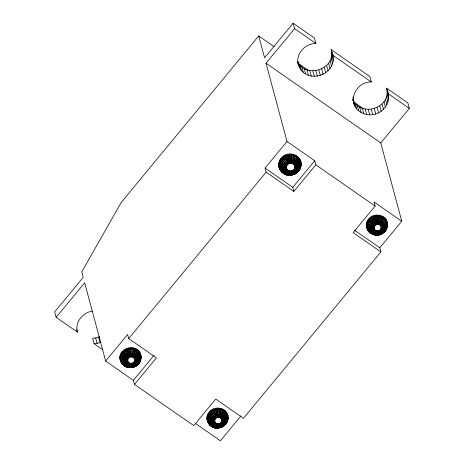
<?xml version="1.0" encoding="UTF-8"?>
<svg xmlns="http://www.w3.org/2000/svg" width="464" height="464" viewBox="0 0 464 464"><rect width="100%" height="100%" fill="white"/><g stroke="black" fill="none" stroke-linecap="round" stroke-linejoin="round"><path stroke-width="0.7" d="M297.656 61.213C305.237 79.559 336.8 68.834 331.087 49.584L369.889 76.548L371.351 82.006C355.244 81.194 345.738 104.087 361.137 112.485C376.959 121.15 394.928 104.626 386.518 88.108L407.862 102.938L409.323 108.39L380.782 142.953L401.754 221.224L379.796 247.805L380.892 251.894L243.455 418.308L215.737 399.046L193.778 425.633L134.467 384.412L133.371 380.323L105.659 361.062L84.68 282.791L56.138 317.347L77.482 332.178C74.565 322.3 82.905 312.15 92.719 311.089M297.633 61.973C303.375 88.595 343.128 74.153 331.087 49.584M353.342 101.169L352.797 99.122C360.18 118.14 392.051 107.973 386.518 88.108M127.936 361.468C125.761 362.187 122.931 363.347 120.855 361.85C114.306 347.408 140.737 341.231 141.114 357.181L140.024 361.224L137.837 361.566L134.577 361.027C133.417 365.046 126.388 363.445 127.867 359.229C129.027 355.215 136.056 356.816 134.577 361.027M214.965 421.944C207.089 426.781 204.52 417.322 209.206 412.102C214.53 404.794 228.41 407.995 228.143 417.658L227.841 419.787L226.85 420.488L221.751 420.947C221.27 425.088 214.095 424.612 214.751 420.268C215.232 416.121 222.407 416.602 221.751 420.947M286.74 168.716C277.379 174.273 276.486 161.136 282.419 156.907C289.374 149.872 303.555 156.327 300.834 166.379L299.071 167.33L294.744 167.533C294.182 172.422 285.714 171.86 286.491 166.733C287.059 161.843 295.522 162.412 294.744 167.533M301.124 163.664C301.426 168.333 298.381 172.828 294.043 174.499L292.152 170.671M374.361 228.949C366.485 233.786 363.915 224.327 368.602 219.107C373.926 211.799 387.805 215.006 387.539 224.663L387.237 226.792L386.245 227.493L381.147 227.952C380.666 232.099 373.491 231.617 374.146 227.273C374.628 223.126 381.802 223.607 381.147 227.952M131.735 356.862L132.228 352.025L132.037 347.606M218.764 417.339L219.257 412.502L219.066 408.082M291.224 163.282L291.717 158.45L291.525 154.025M378.16 224.344L378.694 218.37L378.462 215.087M130.709 363.393C131.358 371.919 121.864 365.441 120.628 361.421L120.855 361.85M217.738 423.87L216.479 428.162L214.559 427.901L212.477 426.735M290.012 170.984C290.638 179.765 280.627 172.707 279.438 168.664M377.133 230.875C376.704 231.988 376.867 235.039 375.509 235.057L379.158 234.813L382.545 233.433L382.475 233.038M133.075 362.848L135.923 366.195L137.501 365.127L134.415 366.954L131.028 367.761L131.324 363.405M223.08 426.033L223.109 426.642L221.444 427.431L219.553 423.603M291.456 170.891L292.326 175.038L288.393 175.16C290.771 176.5 299.86 171.802 294.692 174.029M382.545 233.433L379.216 234.987L377.336 235.08M133.992 362.053L137.385 363.892L138.724 363.88L140.986 358.417C140.772 361.642 138.678 364.588 135.923 366.195M221.606 421.503L224.866 422.043L227.053 421.701C230.179 413.598 219.356 407.05 212.819 411.812C205.239 415.628 207.942 428.005 216.479 428.162M220.104 423.325L222.952 426.671L226.386 423.162L228.015 418.893L227.053 421.701M294.576 168.194L297.83 168.734L300.022 168.391C303.294 145.116 265.895 160.295 285.36 174.365L286.856 173.205L288.637 170.619M300.022 168.391L301.008 165.486L300.834 166.379M381.002 228.514L384.262 229.048L386.448 228.706C388.977 205.21 352.553 223.59 374.233 234.871L375.318 233.56L376.53 230.77M386.448 228.706L387.411 225.898C387.138 229.692 384.354 233.085 380.84 234.436L378.949 230.608M133.319 367.146L134.485 366.775L132.791 367.5L131.933 363.312M292.326 175.038L292.152 174.528M375.683 235.219L379.227 234.946L378.357 230.794M218.155 428.185L216.114 428.046L218.155 428.185L218.353 423.881M132.339 356.973L133.783 351.161L133.835 347.93M291.931 163.409L293.196 158.717L293.434 154.373M219.368 417.449L220.812 411.638L220.864 408.407M378.763 224.454L380.022 219.756L380.26 215.412M140.882 355.006C140.621 357.831 136.938 358.608 134.688 359.327M227.911 415.483C227.65 418.313 223.967 419.085 221.717 419.81M387.307 222.488C387.046 225.318 383.363 226.09 381.112 226.815M297.354 171.906L297.088 172.637L296.235 172.306L293.387 169.917M383.96 231.959L383.699 232.69L382.841 232.365L379.993 229.97M130.106 363.283L128.505 366.705L127.809 367.389L127.148 366.873M289.304 170.856L287.697 174.278L287.007 174.963L286.503 174.824L288.753 175.276M217.135 423.76L215.534 427.182L214.838 427.866L214.333 427.727L215.522 427.941M225.875 424.073L226.855 422.182L225.753 424.357L222.952 426.671M227.841 419.787L228.126 417.177L228.143 417.658M387.237 226.792L387.521 224.182L387.539 224.663M300.295 167.835L298.323 171.378L296.56 170.967L293.886 169.406M227.586 420.581L226.728 422.942L225.458 424.502L223.694 424.09L221.021 422.53M140.401 360.928L140.557 360.105M300.399 168.096L300.556 167.272M227.43 421.405L227.609 421.028M386.825 228.41L386.982 227.586L384.853 231.507L383.09 231.095L380.416 229.535M139.826 361.705L139.357 362.686L138.162 362.773L134.334 361.566M299.06 170.01L299.779 168.971L299.651 169.731L298.114 170.033L294.286 168.826M226.884 422.611L226.386 423.162L225.191 423.249L221.363 422.043M132.901 357.176L135.215 351.677L135.534 348.545M292.598 163.653L294.588 159.216L295.232 155.022M219.93 417.652L222.244 412.154L222.563 409.022M379.326 224.657L381.64 219.159L381.959 216.027M129.543 363.08L127.762 365.667L126.266 366.833L123.905 365.377M216.572 423.557L214.24 426.718L212.93 427.309L209.798 425.134L207.657 421.898M375.968 230.562L374.187 233.148L372.691 234.314L370.33 232.858M138.429 364.025C144.327 357.674 136.787 347.484 128.911 350.065C120.756 351.19 118.204 363.602 126.266 366.833M139.855 362.135L137.274 365.209L133.568 362.488M299.808 169.401L297.088 172.637M384.401 231.513C394.562 209.786 354.722 218.962 373.131 234.111M133.417 357.471C135.14 355.128 137.211 352.478 137.077 349.427M293.207 164.001C294.924 161.658 297.001 159.001 296.867 155.956M220.446 417.948C222.163 415.611 224.24 412.954 224.106 409.903M379.842 224.953L382.945 219.907L383.502 216.908M274.183 46.684L258.726 35.943L121.284 202.35L81.763 271.881L83.218 277.339L54.677 311.895L56.138 317.347M298.549 65.383C294.791 54.514 304.976 43.239 315.914 43.483L314.453 38.031L293.115 23.2L264.573 57.756L258.726 35.943M380.892 251.894L353.174 232.638L375.132 206.051L315.822 164.836L314.725 160.747L287.007 141.485L266.034 63.214L294.576 28.652L293.115 23.2M105.659 361.062L127.612 334.48L128.708 338.569L156.426 357.831L134.467 384.412M315.822 164.836L293.863 191.417L266.15 172.161L265.054 168.067L287.007 141.485M128.708 338.569L266.15 172.161M133.371 380.323L153.955 355.401M293.863 191.417L292.767 187.328L314.725 160.747M240.984 415.877L220.4 440.8L195.634 423.591M288.028 170.271L285.737 172.562L283.858 173.507L281.48 171.668L283.997 173.484M129.027 362.784L126.736 365.081L124.857 366.026L122.769 364.658L121.458 362.918L123.633 365.006L125.837 364.333L128.58 362.413M375.451 230.272L372.459 233.05L370.846 233.473L369.193 232.139L367.053 228.903M216.056 423.267L213.765 425.558L211.886 426.503L209.589 424.728L211.451 426.468M383.699 232.69L386.28 229.622L385.781 230.167L384.586 230.254L380.758 229.048M293.735 164.442C295.736 162.475 298.311 160.161 298.294 157.145M133.864 357.843C135.865 355.882 138.44 353.568 138.423 350.552M380.289 225.33L384.082 220.852L384.847 218.034M220.893 418.319C222.894 416.359 225.469 414.045 225.452 411.029M287.5 169.83L283.191 172.353L282.054 172.324L280.703 170.723M375.005 229.895C373.416 231.02 371.252 233.206 369.193 232.139L367.882 230.399L369.553 232.394M215.609 422.89L211.294 425.413L210.157 425.384L208.487 423.394L208.707 423.812C210.789 425.105 213.347 423.406 215.238 422.443M296.368 173.066L297.407 172.306M384.018 232.36L382.348 233.676L379.5 230.33M223.149 426.428L224.622 425.355L224.303 425.685L223.445 425.36L220.597 422.965M294.17 164.964C296.351 163.409 299.373 161.53 299.46 158.56M134.235 358.289C136.416 356.735 139.438 354.856 139.525 351.886M380.66 225.771L385.01 221.978L385.949 219.368M221.264 418.766C223.445 417.211 226.467 415.332 226.554 412.363M287.065 169.302C285.169 170.265 282.617 171.964 280.534 170.671L280.314 170.253M128.209 361.966L125.1 363.44L122.073 363.631C113.808 350.053 139.699 341.951 140.917 357.663L139.13 358.956L134.757 359.896M374.634 229.448L370.591 231.176L368.497 231.113C360.232 217.535 386.123 209.432 387.341 225.144L384.615 226.78L381.182 227.377M290.441 175.357L290.737 170.996M377.452 235.242L377.748 230.886M135.03 366.502L136.12 365.951M218.55 427.988L222.604 426.7M298.323 171.378L298.7 170.532M384.853 231.507L385.23 230.66C382.249 234.859 376.397 236.072 371.873 233.74L372.325 234.32M294.495 165.555C296.763 164.418 300.156 163.055 300.336 160.15M380.932 226.27C383.2 225.139 386.599 223.77 386.779 220.864M134.508 358.788C136.776 357.657 140.174 356.288 140.354 353.382M221.537 419.265C223.805 418.134 227.203 416.765 227.383 413.859M102.933 349.862L94.111 343.737L92.649 338.279L95.688 337.989L99.766 336.736M221.514 427.251L218.057 428.237M294.704 166.193C296.954 165.474 300.637 164.697 300.898 161.866M94.111 343.737L100.108 342.681L98.646 337.224M286.532 168.078C284.113 168.432 280.505 169.314 278.876 166.947M374.181 228.41C371.763 228.764 368.155 229.645 366.525 227.279M127.757 360.928C125.344 361.282 121.73 362.164 120.101 359.797M214.786 421.405C212.367 421.759 208.759 422.64 207.13 420.274M295.806 173.658L292.801 170.34M290.969 175.096L294.043 174.499M130.912 367.598L132.791 367.5M374.233 234.871L370.521 233.253M294.785 166.86L299.158 165.921L300.95 164.627C299.651 147.935 272.148 156.542 280.929 170.967M221.786 420.372L226.159 419.433L227.946 418.139C226.728 402.427 200.837 410.53 209.102 424.108M286.45 167.411C283.846 167.388 280.239 167.62 278.649 165.149M374.112 227.847C371.507 227.824 367.906 228.056 366.311 225.585M127.687 360.36C125.083 360.342 121.481 360.574 119.886 358.104M214.716 420.836C212.112 420.819 208.51 421.051 206.915 418.58M285.36 174.365L282.907 172.857M131.126 367.708L129.259 367.737L128.946 367.198M134.722 360.47C137.286 360.76 142.187 360.69 141.097 356.7L141.114 357.181M286.491 166.733C283.794 166.286 280.297 165.897 278.765 163.328M374.146 227.273C371.449 226.826 367.952 226.438 366.421 223.868M127.722 359.791C125.025 359.339 121.527 358.956 119.996 356.387M214.751 420.268L209.131 418.772L207.025 416.863M134.49 366.966L132.524 363.126M374.918 234.946L373.729 234.732L375.875 235.167M129.45 367.685L125.628 366.641L125.448 366.258M127.304 367.25L129.085 367.569M286.659 166.071L281.259 163.717L279.218 161.542M374.291 226.71C371.589 225.806 368.306 224.843 366.85 222.181M127.867 359.229L122.467 356.874L120.425 354.699M214.896 419.705C212.193 418.801 208.91 417.838 207.454 415.176M286.34 174.441L284.542 173.791L287.007 174.963M286.949 165.439L282.779 162.957L279.995 159.842M374.535 226.177L370.365 223.694L367.581 220.58M128.11 358.695L123.082 355.523L121.162 353.098M215.139 419.172L210.969 416.689L208.185 413.575M210.934 425.853L211.961 426.439M294.576 28.652L315.914 43.483M332.549 55.042L371.351 82.006M387.979 93.56L409.323 108.39M299.152 64.032L308.073 70.232M353.852 102.045L363.364 108.651M266.034 63.214L380.782 142.953M401.754 221.224L374.036 201.962L375.132 206.051M265.054 168.067L292.767 187.328M354.438 230.185L379.796 247.805M374.877 225.684L370.365 221.757L368.602 219.107M287.349 164.865L283.614 161.75L281.074 158.282M215.482 418.679L211.746 415.564L209.206 412.102M128.453 358.202L123.946 354.276L122.177 351.625M368.984 231.733L369.883 232.481M375.301 225.255L372.111 221.583L369.872 217.807M287.848 164.355L284.658 160.683L282.419 156.907M215.905 418.25L212.042 413.662L210.476 410.802M128.876 357.773L125.013 353.185L123.447 350.326M375.794 224.889L371.357 216.729M288.434 163.925L283.991 155.765M216.398 417.884L211.961 409.724M129.369 357.408L124.932 349.241M376.345 224.617L373.01 215.893M289.084 163.601L285.749 154.877M216.949 417.606L213.614 408.888M129.92 357.129L126.585 348.412M379.216 234.987L379.053 234.436M387.33 222.987C384.372 209.647 361.856 216.688 367.279 229.332M279.664 169.099C273.801 154.35 300.092 148.202 301.142 164.146M227.934 415.982C224.976 402.642 202.461 409.683 207.884 422.327M140.905 355.505C138.202 343.157 117.467 348.006 120.333 360.244M219.658 427.431L219.82 427.982L218.962 423.789M387.034 90.869L388.496 96.321M387.034 93.687L388.496 99.145M386.506 96.489L387.968 101.941M385.48 99.186L386.941 104.638M383.972 101.697L385.433 107.149M382.034 103.948L383.496 109.405M379.726 105.879L381.188 111.331M377.11 107.422L378.572 112.88M374.268 108.541L375.73 113.993M371.281 109.197L372.743 114.649M368.236 109.371L369.698 114.823M365.232 109.063L366.693 114.515M362.349 108.274L363.811 113.726M359.675 107.033L361.137 112.485M357.292 105.374L358.753 110.832M355.267 103.35L356.729 108.808M352.855 96.993L353.22 98.356M353.661 101.019L355.122 106.476M352.884 99.812L353.98 103.901M331.603 52.345L333.065 57.803M331.598 55.17L333.059 60.622M331.076 57.971L332.537 63.423M330.043 60.662L331.505 66.12M328.541 63.174L330.003 68.631M326.604 65.43L328.065 70.882M324.29 67.355L325.751 72.813M321.674 68.904L323.135 74.356M318.832 70.018L320.293 75.475M315.845 70.673L317.306 76.131M312.806 70.853L314.267 76.305M309.801 70.54L311.263 75.997M306.919 69.751L308.38 75.209M304.245 68.515L305.706 73.967M301.861 66.857L303.323 72.309M299.831 64.832L301.293 70.284M298.224 62.501L299.686 67.953M95.688 337.989L97.15 343.447M76.751 329.452L77.482 332.178M374.779 215.331L376.936 224.425M287.622 154.286L289.78 163.38M215.383 408.326L217.541 417.42M128.354 347.849L130.512 356.944M376.617 215.058L377.545 224.338M289.571 153.996L290.499 163.27M217.222 408.053L218.15 417.333M130.193 347.577L131.121 356.857M122.102 358.295C120.431 369.298 138.608 370.51 139.821 360.012C141.491 349.015 123.314 347.797 122.102 358.295M123.059 358.718C121.551 368.642 137.953 369.738 139.049 360.267C140.551 350.337 124.149 349.241 123.059 358.718M124.126 359.084C122.809 367.772 137.164 368.735 138.121 360.441C139.438 351.753 125.083 350.796 124.126 359.084M125.286 359.391C124.178 366.711 136.265 367.517 137.071 360.534C138.179 353.22 126.092 352.414 125.286 359.391M126.498 359.629C125.611 365.481 135.279 366.131 135.923 360.545C136.81 354.693 127.142 354.044 126.498 359.629M209.131 418.772C207.46 429.774 225.637 430.986 226.85 420.488C228.52 409.492 210.343 408.274 209.131 418.772M210.088 419.195C208.58 429.119 224.982 430.215 226.072 420.744C227.58 410.814 211.178 409.718 210.088 419.195M211.155 419.56C209.838 428.249 224.193 429.212 225.15 420.918C226.467 412.229 212.112 411.272 211.155 419.56M212.315 419.868C211.207 427.187 223.294 427.994 224.1 421.01C225.208 413.697 213.121 412.89 212.315 419.868M213.527 420.106C212.64 425.958 222.308 426.607 222.952 421.022C223.839 415.17 214.171 414.52 213.527 420.106M280.871 165.242C279.084 177.022 298.543 178.321 299.843 167.081C301.629 155.301 282.17 154.002 280.871 165.242M281.822 165.66C280.198 176.366 297.888 177.55 299.071 167.33C300.695 156.623 283.005 155.44 281.822 165.66M282.895 166.031C281.457 175.496 297.099 176.54 298.143 167.51C299.582 158.038 283.939 156.994 282.895 166.031M284.055 166.338C282.825 174.435 296.2 175.328 297.093 167.603C298.323 159.506 284.948 158.613 284.055 166.338M285.267 166.576C284.258 173.205 295.214 173.942 295.945 167.608C296.954 160.979 285.998 160.248 285.267 166.576M369.483 226.2C367.975 236.124 384.378 237.226 385.468 227.749C386.976 217.819 370.574 216.723 369.483 226.2M370.55 226.565C369.234 235.254 383.589 236.217 384.546 227.923C385.862 219.234 371.507 218.277 370.55 226.565M371.71 226.879C370.603 234.192 382.69 234.999 383.496 228.015C384.604 220.702 372.517 219.895 371.71 226.879M372.923 227.111C372.035 232.963 381.704 233.612 382.348 228.027C383.235 222.175 373.566 221.525 372.923 227.111"/></g></svg>
